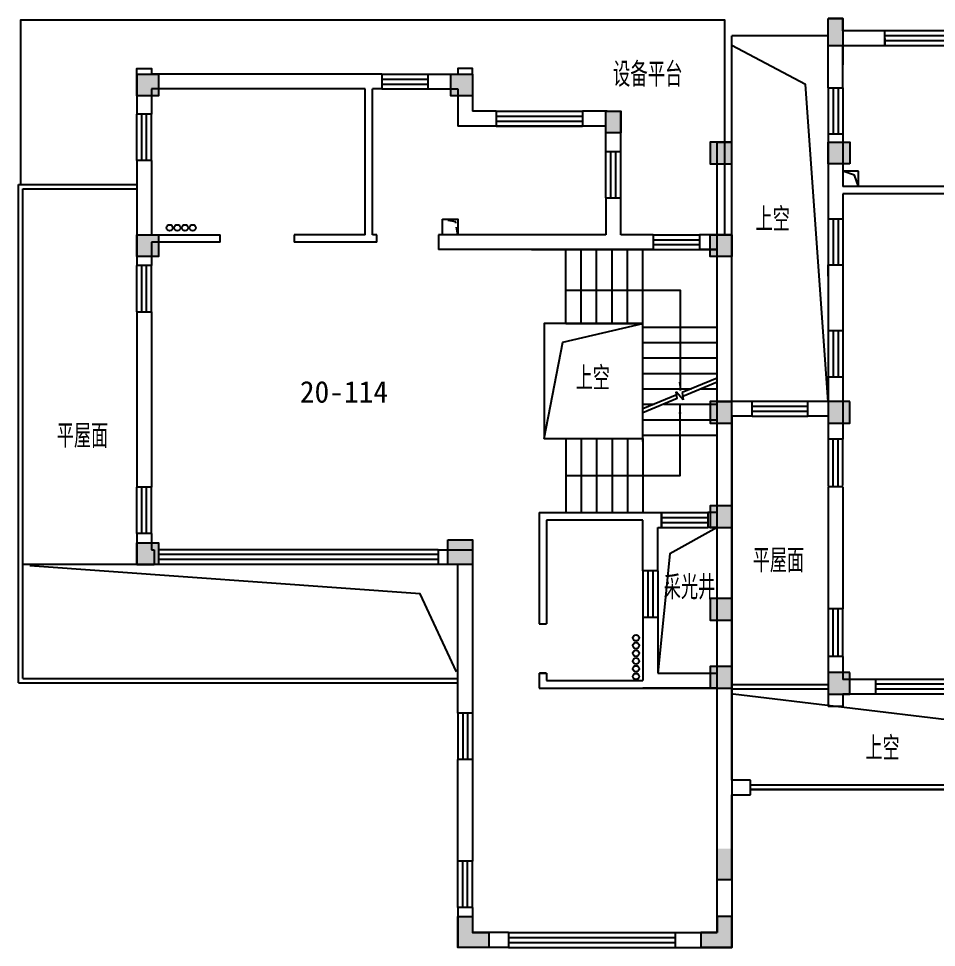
# Model space of a CAD drawing. Extents: x 296441 to 853063, y 459050 to 1117990.
# Drawn here: x 434187 to 449056, y 647149 to 662190 of the extents above; entities that cross this region are included whole.
import ezdxf
from ezdxf.enums import TextEntityAlignment as Align

# ---------------------------------------------------------------- set-up
doc = ezdxf.new("R2010")
doc.units = 0
doc.header["$LTSCALE"] = 1000
for name, pattern in [('5-GRID$0$CENTER2', [28.575, 19.05, -3.175, 3.175, -3.175]), ('B-PLAN-RF$0$HIDDEN', [0.375, 0.25, -0.125]), ('E1-FL02$0$HIDDEN2', [4.7625, 3.175, -1.5875])]:
    doc.linetypes.add(name, pattern=pattern)
for name, color, linetype in [('0-COL', 50, 'Continuous'), ('0-COL-H1', 170, 'Continuous'), ('0-COL-TZ', 220, 'Continuous'), ('16-PLAN-FL02-P$0$A-WALL', 1, 'Continuous'), ('5-GRID$0$G-GRID', 8, '5-GRID$0$CENTER2'), ('A-FL01$0$水条件', 2, 'Continuous'), ('C1-PLAN-FL03-P$0$A-ANNO-IDEN', 2, 'Continuous'), ('D-PLAN-ROOF$0$A-ROOF', 2, 'Continuous'), ('D-TEXT-FL01-mi$0$A-ROOM-IDEN', 4, 'Continuous'), ('DIM_SYMB', 3, 'Continuous'), ('DZ-3-PLAN-FL02$0$H-FL02-GN$0$A-HRAL', 5, 'Continuous'), ('DZ-3-PLAN-FL03$0$H-FL02-GN$0$A-OVLK', 140, 'Continuous'), ('DZ-TEXT-FL01$0$A-ROOM-IDEN', 4, 'Continuous'), ('E-TEXT-BS01-MI-14$0$A-ROOM-IDEN', 4, 'Continuous'), ('E-TEXT-FL02$0$A-ROOM-IDEN', 4, 'Continuous'), ('E1-BS01-18-19$0$A-OVLK', 140, 'Continuous'), ('E1-FL02$0$A-ANNO-SYMB', 6, 'Continuous'), ('E1-FL02$0$A-FIXT', 162, 'Continuous'), ('E1-FL02$0$A-HOLE', 211, 'Continuous'), ('E1-FL02$0$A-OVLK', 140, 'Continuous'), ('E1-FL02$0$A-PLUM', 4, 'Continuous'), ('E1-FL02$0$A-STRS', 4, 'Continuous'), ('E1-FL02$0$A-WALL', 1, 'Continuous'), ('E1-FL03$0$A-HOLE', 211, 'Continuous'), ('E1-FL03$0$A-STRS', 4, 'Continuous'), ('E4-FL02$0$A-OVLK', 140, 'Continuous'), ('F1-FL02$0$A-OVLK', 140, 'Continuous'), ('G-FL01$0$A-HOLE', 211, 'Continuous'), ('G-FL02$0$A-ANNO-ARRW', 2, 'Continuous'), ('G-FL02$0$A-ANNO-SYMB', 6, 'Continuous'), ('G-FL02$0$A-STRS', 4, 'Continuous'), ('G-FL02$0$A-WALL', 1, 'Continuous'), ('G1-FL02$0$A-DOOR', 4, 'Continuous'), ('G1-FL02$0$A-HOLE', 211, 'Continuous'), ('G1-FL02$0$A-HRAL', 5, 'Continuous'), ('G1-FL02$0$A-OVLK', 140, 'Continuous'), ('M-暖通提建筑', 3, 'Continuous'), ('WALL', 242, 'Continuous'), ('ZT2_分格--轮廓-------LM、DY', 80, 'Continuous')]:
    doc.layers.add(name, color=color, linetype=linetype)
doc.layers.add('E1-BS01-18-19$0$ENTR-DETL-P$0$A-ANNO-NPLT', color=215, linetype='Continuous', plot=False)
doc.styles.add('C1-PLAN-FL03-P$0$GOA_03_黑体_1.00', font='simhei.ttf')
doc.styles.add('E-TEXT-FL02$0$GOA_01_thin_0.75', font='romans.shx', dxfattribs={"width": 0.75, "bigfont": 'hzdx.shx'})
doc.styles.get("Standard").update_dxf_attribs({"font": 'gbenor.shx', "bigfont": 'gbcbig.shx'})

# ---------------------------------------------------------------- blocks, each defined once
blk = doc.blocks.new('C1-PLAN-FL03-P$0$GOA_A-roomnumber1')
blk = doc.blocks.new('YD')
at = {"layer": 'M-暖通提建筑', "linetype": 'B-PLAN-RF$0$HIDDEN', "ltscale": 0.5}
blk.add_lwpolyline([(236275, 65242), (236525, 65242), (236525, 64992), (236275, 64992)], close=True, dxfattribs=at)
blk.add_lwpolyline([(236525, 64992), (236492, 65202), (236275, 65242)], dxfattribs=at)
blk = doc.blocks.new('A$C64B43E37')
at = {"color": 2}
for points in [[(-11280, 12115), (-11280, 14780), (120, 14780), (120, 11320)], [(240, 8360), (240, -240), (-260, -240)]]:
    blk.add_lwpolyline(points, dxfattribs=at)
at = {"color": 2, "elevation": 0}
for points in [[(-900, 6800), (-150, 6800)], [(-900, 6720), (-150, 6720)], [(-900, 6640), (-150, 6640)], [(-900, 6560), (-150, 6560)], [(-4520, 6200), (-9050, 6200)], [(-4520, 6120), (-9050, 6120)], [(-4520, 6040), (-9050, 6040)], [(-4520, 5960), (-9050, 5960)], [(-1200, 5860), (-1200, 5110)], [(-1120, 5860), (-1120, 5110)], [(-1040, 5860), (-1040, 5110)], [(-960, 5860), (-960, 5110)], [(-4200, 3555), (-4200, 2805)], [(-4120, 3555), (-4120, 2805)], [(-4040, 3555), (-4040, 2805)], [(-3960, 3555), (-3960, 2805)], [(-4200, 405), (-4200, 1155)], [(-4120, 405), (-4120, 1155)], [(-4040, 405), (-4040, 1155)], [(-3960, 405), (-3960, 1155)], [(-3380, 0), (-680, 0)], [(-3380, -80), (-680, -80)], [(-3380, -160), (-680, -160)], [(-3380, -160), (-680, -160)], [(-3380, -240), (-680, -240)]]:
    blk.add_lwpolyline(points, dxfattribs=at)
at = {"layer": '0-COL-H1', "color": 2}
for p, q in [((240, 260), (0, 260)), ((0, 260), (0, 0)), ((240, -240), (240, 260)), ((-260, 0), (-260, -240)), ((0, 0), (-260, 0)), ((-260, -240), (240, -240))]:
    blk.add_line(p, q, dxfattribs=at)
at = {"layer": '0-COL-H1', "color": 2, "elevation": 0}
for points in [[(-9400, 13900), (-9050, 13900), (-9050, 13550), (-9400, 13550)], [(-4310, 13900), (-3960, 13900), (-3960, 13550), (-4310, 13550)], [(-4360, 6360), (-3960, 6360), (-3960, 5960), (-4360, 5960)], [(240, 4310), (-110, 4310), (-110, 3960), (240, 3960)]]:
    blk.add_lwpolyline(points, close=True, dxfattribs=at)
at = {"layer": '0-COL-H1', "color": 2}
for points in [[(-1800, 13300), (-1560, 13300), (-1560, 12950), (-1800, 12950)], [(240, 10950), (-110, 10950), (-110, 11300), (240, 11300)], [(240, 6910), (-110, 6910), (-110, 6560), (240, 6560)], [(-3959, 261), (-3959, 1), (-3699, 1), (-3699, -239), (-4199, -239), (-4199, 261)]]:
    blk.add_lwpolyline(points, close=True, dxfattribs=at)
for points in [[(-9050, 13550, 0), (-9050, 13900, 0), (-9400, 13550, 0), (-9400, 13900, 0)], [(-3960, 13550, 0), (-3960, 13900, 0), (-4310, 13550, 0), (-4310, 13900, 0)], [(-1560, 12950), (-1560, 13300), (-1800, 12950), (-1800, 13300)], [(-110, 11300), (-110, 10950), (240, 11300), (240, 10950)], [(-110, 6560), (-110, 6910), (240, 6560), (240, 6910)], [(-3960, 5960, 0), (-3960, 6360, 0), (-4360, 5960, 0), (-4360, 6360, 0)], [(-110, 3960, 0), (-110, 4310, 0), (240, 3960, 0), (240, 4310, 0)], [(-3959, 261), (-4199, 261), (-3959, 1), (-4199, -239)], [(0, 260), (240, 260), (0, 0), (240, -240)], [(-3959, 1), (-4199, -239), (-3699, 1), (-3699, -239)], [(0, 0), (240, -240), (-260, 0), (-260, -240)]]:
    blk.add_solid(points, dxfattribs=at)
at = {"layer": '0-COL-TZ', "color": 2, "elevation": 0}
for points in [[(-9400, 13900), (-9050, 13900), (-9050, 13550), (-9400, 13550)], [(-4310, 13900), (-3960, 13900), (-3960, 13550), (-4310, 13550)], [(-1800, 13300), (-1560, 13300), (-1560, 12950), (-1800, 12950)], [(-9400, 11300), (-9050, 11300), (-9050, 10950), (-9400, 10950)], [(-9400, 6310), (-9050, 6310), (-9050, 5960), (-9400, 5960)]]:
    blk.add_lwpolyline(points, close=True, dxfattribs=at)
at = {"layer": '0-COL-TZ', "color": 2}
for points in [[(-9050, 13550, 0), (-9050, 13900, 0), (-9400, 13550, 0), (-9400, 13900, 0)], [(-3960, 13550, 0), (-3960, 13900, 0), (-4310, 13550, 0), (-4310, 13900, 0)], [(-1560, 12950), (-1560, 13300), (-1800, 12950), (-1800, 13300)], [(-9050, 10950), (-9050, 11300), (-9400, 10950), (-9400, 11300)], [(-9050, 5960), (-9050, 6310), (-9400, 5960), (-9400, 6310)]]:
    blk.add_solid(points, dxfattribs=at)
at = {"layer": 'A-FL01$0$水条件', "color": 2}
for centre in [(-8869, 11412, 0), (-8744, 11412, 0), (-8619, 11412, 0), (-8494, 11412, 0), (-1312, 4772, 0), (-1312, 4647, 0), (-1312, 4522, 0), (-1312, 4397, 0), (-1312, 4272, 0), (-1312, 4147, 0)]:
    blk.add_circle(centre, 50, dxfattribs=at)
at = {"layer": 'E1-FL03$0$A-HOLE', "color": 2, "linetype": 'ByBlock', "elevation": 0}
for points in [[(-1300, 9860), (-2800, 9860), (-2800, 8000), (-1800, 8000)], [(-2800, 8000), (-2500, 9560), (-1200, 9860)]]:
    blk.add_lwpolyline(points, dxfattribs=at)
blk.add_lwpolyline([(-1200, 9860), (-2800, 9860), (-2800, 8000), (-1200, 8000)], close=True, dxfattribs=at)
at = {"layer": 'G-FL01$0$A-HOLE', "color": 2, "elevation": 0}
blk.add_lwpolyline([(0, 6560), (-765, 6133), (-960, 4200)], dxfattribs=at)
at = {"layer": 'G-FL02$0$A-ANNO-ARRW', "color": 2, "extrusion": (2.78234e-21, 2.27195e-05, 1), "elevation": 1}
for points in [[(-2450, 10400), (-600, 10400), (-600, 8776)], [(-2450, 7400), (-600, 7400), (-600, 8540)]]:
    blk.add_lwpolyline(points, dxfattribs=at)
at = {"layer": 'G-FL02$0$A-ANNO-ARRW', "color": 2, "extrusion": (2.78234e-21, 2.27195e-05, 1)}
for points in [[(-623, 8916, 1), (-600, 8776, 1), (-577, 8916, 1)], [(-623, 8400, 1), (-600, 8540, 1), (-577, 8400, 1)]]:
    blk.add_solid(points, dxfattribs=at)
at = {"layer": 'G-FL02$0$A-ANNO-SYMB', "color": 2, "extrusion": (2.78234e-21, 2.27195e-05, 1)}
for p, q in [((0, 8977, 0), (-564, 8743, 0)), ((0, 8913, 0), (-556, 8683, 0)), ((-645, 8646, 0), (-660, 8754, 0)), ((-547, 8626, 0), (-660, 8754, 0)), ((-564, 8743, 0), (-547, 8626, 0)), ((-654, 8706, 0), (-1200, 8479, 0)), ((-645, 8646, 0), (-1200, 8414, 0))]:
    blk.add_line(p, q, dxfattribs=at)
at = {"layer": 'G-FL02$0$A-STRS', "color": 2, "ltscale": 0.1, "extrusion": (2.78234e-21, 2.27195e-05, 1)}
for p, q in [((-2450, 9860, 0), (-2450, 11060, 0)), ((-2200, 9860, 0), (-2200, 11060, 0)), ((-1950, 9860, 0), (-1950, 11060, 0)), ((-1700, 9860, 0), (-1700, 11060, 0)), ((-1450, 9860, 0), (-1450, 11060, 0)), ((-1200, 9860, 0), (-1200, 11060, 0)), ((-2450, 9860, 0), (-2450, 9910, 0)), ((-2200, 9860, 0), (-2200, 9910, 0)), ((-1950, 9860, 0), (-1950, 9910, 0)), ((-1700, 9860, 0), (-1700, 9910, 0)), ((-1450, 9860, 0), (-1450, 9910, 0)), ((-1200, 7950, 0), (-1200, 9910, 0)), ((-1200, 9805, 0), (0, 9805, 0)), ((-1200, 9555, 0), (0, 9555, 0)), ((-1200, 9555, 0), (-1150, 9555, 0)), ((-1200, 9305, 0), (0, 9305, 0)), ((-1200, 9305, 0), (-1150, 9305, 0)), ((-1200, 9055, 0), (0, 9055, 0)), ((-1200, 9055, 0), (-1150, 9055, 0)), ((-1200, 8805, 0), (-415, 8805, 0)), ((-1200, 8805, 0), (-1150, 8805, 0)), ((-261, 8805, 0), (0, 8805, 0)), ((-1200, 8555, 0), (-1016, 8555, 0)), ((-1200, 8555, 0), (-1150, 8555, 0)), ((-862, 8555, 0), (0, 8555, 0)), ((-1200, 8305, 0), (0, 8305, 0)), ((-1200, 8305, 0), (-1150, 8305, 0)), ((-2450, 8000, 0), (-2450, 6800, 0)), ((-2450, 8000, 0), (-2450, 7950, 0)), ((-2200, 8000, 0), (-2200, 6800, 0)), ((-2200, 8000, 0), (-2200, 7950, 0)), ((-1950, 8000, 0), (-1950, 6800, 0)), ((-1950, 8000, 0), (-1950, 7950, 0)), ((-1700, 8000, 0), (-1700, 6800, 0)), ((-1700, 8000, 0), (-1700, 7950, 0)), ((-1450, 8000, 0), (-1450, 6800, 0)), ((-1450, 8000, 0), (-1450, 7950, 0)), ((-1200, 8055, 0), (0, 8055, 0)), ((-1200, 8055, 0), (-1150, 8055, 0)), ((-1200, 8000, 0), (-1200, 6800, 0))]:
    blk.add_line(p, q, dxfattribs=at)
at = {"layer": 'G-FL02$0$A-STRS', "color": 2, "ltscale": 0.1}
for p, q in [((-2450, 9860, 0), (-1200, 9860, 0)), ((-2450, 8000, 0), (-1200, 8000, 0))]:
    blk.add_line(p, q, dxfattribs=at)
at = {"layer": 'G-FL02$0$A-WALL', "color": 2}
blk.add_line((-3580, 13060, 0), (-4200, 13060), dxfattribs=at)
for points in [[(-5430, 13900), (-9160, 13900)], [(-5700, 13660), (-9160, 13660)]]:
    blk.add_lwpolyline(points, dxfattribs=at)
at = {"layer": 'G1-FL02$0$A-DOOR', "color": 2, "extrusion": (8.34702e-21, 4.5439e-05, 1)}
for p, q in [((-2870, 5000, 0), (-2770, 5000, 0)), ((-2770, 4200, 0), (-2870, 4200, 0))]:
    blk.add_line(p, q, dxfattribs=at)
at = {"layer": 'G1-FL02$0$A-HOLE', "color": 2, "extrusion": (8.34702e-21, 4.5439e-05, 1), "elevation": 1}
blk.add_lwpolyline([(-4220, 4225), (-4807, 5486), (-11135, 5940)], dxfattribs=at)
at = {"layer": 'G1-FL02$0$A-HRAL', "color": 2, "extrusion": (8.34702e-21, 4.5439e-05, 1)}
for p, q in [((-11315, 10420, 0), (-11315, 12115)), ((-11315, 12115), (-9400, 12115, 0)), ((-11245, 10420, 0), (-11245, 12045, 0)), ((-11245, 12045, 0), (-9400, 12045, 0)), ((-11315, 6140, 0), (-11315, 10420, 0)), ((-11245, 6140, 0), (-11245, 10420, 0)), ((-11315, 4045, 0), (-11315, 6140, 0)), ((-11245, 4115, 0), (-11245, 6140, 0)), ((-11245, 4115, 0), (-4200, 4115, 0)), ((-11315, 4045, 0), (-4200, 4045, 0))]:
    blk.add_line(p, q, dxfattribs=at)
at = {"layer": 'G1-FL02$0$A-OVLK', "color": 2, "extrusion": (8.34702e-21, 4.5439e-05, 1)}
for p, q in [((-5430, 13900, 0), (-4680, 13900)), ((-5430, 13820, 0), (-4680, 13820, 0)), ((-5430, 13740, 0), (-4680, 13740, 0)), ((-5430, 13660, 0), (-4680, 13660, 0)), ((-9400, 12500, 0), (-9400, 13250, 0)), ((-9320, 12500, 0), (-9320, 13250, 0)), ((-9240, 12500, 0), (-9240, 13250, 0)), ((-9160, 12500, 0), (-9160, 13250, 0)), ((-3580, 13300, 0), (-2180, 13300, 0)), ((-3580, 13220, 0), (-2180, 13220, 0)), ((-3579, 13140, 0), (-2179, 13140, 0)), ((-3580, 13060, 0), (-2180, 13060, 0)), ((-1800, 11900, 0), (-1800, 12650, 0)), ((-1720, 11900, 0), (-1720, 12650, 0)), ((-1640, 11900, 0), (-1640, 12650, 0)), ((-1560, 11900, 0), (-1560, 12650, 0)), ((-1035, 11300, 0), (-285, 11300, 0)), ((-1035, 11220, 0), (-285, 11220, 0)), ((-1035, 11140, 0), (-285, 11140, 0)), ((-1035, 11060, 0), (-285, 11060, 0)), ((-9400, 10050, 0), (-9400, 10800, 0)), ((-9320, 10050, 0), (-9320, 10800, 0)), ((-9240, 10050, 0), (-9240, 10800, 0)), ((-9160, 10050, 0), (-9160, 10800, 0)), ((-9400, 6460, 0), (-9400, 7210, 0)), ((-9320, 6460, 0), (-9320, 7210, 0)), ((-9240, 6460, 0), (-9240, 7210, 0)), ((-9160, 6460, 0), (-9160, 7210, 0)), ((-9400, 5960, 0), (-11245, 5960, 0))]:
    blk.add_line(p, q, dxfattribs=at)
at = {"layer": 'M-暖通提建筑', "color": 2, "ltscale": 0.5, "elevation": 0}
blk.add_lwpolyline([(-4450, 11550), (-4200, 11550), (-4200, 11300), (-4450, 11300)], close=True, dxfattribs=at)
at = {"layer": 'WALL', "color": 2, "extrusion": (8.34702e-21, 4.5439e-05, 1)}
for p, q in [((-9400, 13900, 0), (-9400, 13250, 0)), ((-5430, 13900, 0), (-5430, 13660, 0)), ((-4680, 13660, 0), (-4680, 13900, 0)), ((-4680, 13900, 0), (-4200, 13900, 0)), ((-3960, 13900, 0), (-3960, 13300, 0)), ((-5700, 11300, 0), (-5700, 13660, 0)), ((-5580, 11300, 0), (-5580, 13660, 0)), ((-4680, 13660, 0), (-4200, 13660, 0)), ((-4200, 13660, 0), (-4200, 13060, 0)), ((-3580, 13300, 0), (-3960, 13300, 0)), ((-1780, 13300, 4), (-2180, 13300, 0)), ((-1560, 12650, 0), (-1560, 13300, 0)), ((-1800, 13060, 0), (-4200, 13060, 0)), ((-1800, 12650, 0), (-1800, 13060, 0)), ((-9400, 12500, 0), (-9400, 10800, 0)), ((-9160, 12500, 0), (-9160, 11300, 0)), ((-1800, 11900, 0), (-1800, 11300, 0)), ((-1560, 11300, 0), (-1560, 11900, 0)), ((-9160, 11300, 0), (-8050, 11300, 0)), ((-8050, 11180, 0), (-8050, 11300, 0)), ((-6850, 11300, 0), (-6850, 11180, 0)), ((-5700, 11300, 0), (-6850, 11300, 0)), ((-5510, 11300, 0), (-5580, 11300, 0)), ((-5510, 11180, 0), (-5510, 11300, 0)), ((-4510, 11300, 0), (-4510, 11060, 0)), ((-1800, 11300, 0), (-4510, 11300, 0)), ((-1035, 11300, 0), (-1560, 11300, 0)), ((-1130, 11300, 0), (-1560, 11300, 0)), ((240, 11300, 0), (-285, 11300, 0)), ((-8050, 11180, 0), (-9160, 11180, 0)), ((-9160, 11180, 0), (-9160, 10800, 0)), ((-5510, 11180, 0), (-6850, 11180, 0)), ((-1800, 11060, 0), (-4510, 11060, 0)), ((-1045, 11060, 0), (-1800, 11060, 0)), ((0, 11060, 0), (-275, 11060, 0)), ((0, 6800, 0), (0, 11060, 0)), ((-9160, 10050, 0), (-9160, 7210, 0)), ((-2880, 6800, 0), (-2880, 5000, 0)), ((-2880, 6800, 0), (-900, 6800, 0)), ((-900, 6800, 0), (-900, 6560, 0)), ((-900, 6560, 0), (-900, 6800, 0)), ((0, 6800, 0), (-150, 6800, 0)), ((-1200, 6680, 0), (-2760, 6680, 0)), ((-2760, 6680, 0), (-2760, 5000, 0)), ((-1200, 5860, 0), (-1200, 6680, 0)), ((-960, 5860, 0), (-960, 6560, 0)), ((-960, 6560, 0), (-900, 6560, 0)), ((0, 6560, 0), (-150, 6560, 0)), ((0, 4200, 0), (0, 6560, 0)), ((-9160, 6460, 0), (-9160, 6200, 0)), ((-9160, 6200, 0), (-9120, 6200, 0)), ((-9120, 6200, 0), (-9120, 5960, 0)), ((-4520, 6200, 0), (-4520, 5960, 0)), ((-4520, 6200, 0), (-3960, 6200, 0)), ((-3960, 6200, 0), (-3960, 3555, 0)), ((-9400, 5960, 0), (-9120, 5960, 0)), ((-4200, 5960, 0), (-4520, 5960, 0)), ((-4200, 3555, 0), (-4200, 5960, 0)), ((-960, 5860, 0), (-1200, 5860, 0)), ((-2880, 5000, 0), (-2760, 5000, 0)), ((-1200, 5110, 0), (-960, 5110, 0)), ((-1200, 5110, 0), (-1200, 4080, 0)), ((-960, 5110, 0), (-960, 4200, 0)), ((-2880, 4200, 0), (-2760, 4200, 0)), ((-2880, 4200, 0), (-2880, 3960, 0)), ((-2760, 4200, 0), (-2760, 4080, 0)), ((-2760, 4080, 0), (-1200, 4080, 0)), ((-960, 4200, 0), (0, 4200, 0)), ((-2880, 3960, 0), (0, 3960, 0)), ((0, 3960, 0), (-1200, 3960, 0)), ((0, 0, 0), (0, 3960, 0)), ((-4200, 1155, 0), (-4200, 2805, 0)), ((-3960, 2805, 0), (-3960, 1155, 0)), ((-4200, 405, 0), (-4200, -240, 0)), ((-3960, 405, 0), (-3960, 0, 0)), ((-3380, 0, 0), (-3960, 0, 0)), ((-680, 0, 0), (0, 0, 0)), ((-3380, -240, 0), (-4200, -240, 0)), ((-680, -240, 0), (0, -240, 0))]:
    blk.add_line(p, q, dxfattribs=at)
at = {"layer": 'WALL', "color": 2}
for p, q in [((-9160, 13250, 0), (-9400, 13250, 0)), ((-3580, 13300, 0), (-3580, 13060, 0)), ((-2180, 13300, 0), (-2180, 13060, 0)), ((-1800, 12650, 0), (-1560, 12650, 0)), ((-9160, 12500, 0), (-9400, 12500, 0)), ((-1800, 11900, 0), (-1560, 11900, 0)), ((-1035, 11300, 0), (-1035, 11060, 0)), ((-285, 11300, 0), (-285, 11060, 0)), ((240, 8360), (240, 11300, 0)), ((-9160, 10800, 0), (-9400, 10800, 0)), ((-9400, 10050, 0), (-9160, 10050, 0)), ((-9160, 7210, 0), (-9400, 7210, 0)), ((-150, 6800, 0), (-150, 6560, 0)), ((-9160, 6460, 0), (-9400, 6460, 0)), ((-3960, 3555, 0), (-4200, 3555, 0)), ((-3960, 2805, 0), (-4200, 2805, 0)), ((-3960, 1155, 0), (-4200, 1155, 0)), ((-3960, 405, 0), (-4200, 405, 0)), ((-3380, 0, 0), (-3380, -240, 0)), ((-680, 0, 0), (-680, -240, 0))]:
    blk.add_line(p, q, dxfattribs=at)
at = {"layer": 'WALL', "color": 2, "extrusion": (8.34702e-21, 4.5439e-05, 1), "elevation": 1}
for points in [[(-9400, 13550), (-9400, 13990), (-9160, 13990), (-9160, 13900)], [(-3960, 13900), (-3960, 13990), (-4200, 13990), (-4200, 13900)], [(-5430, 13900), (-9160, 13900)], [(-9160, 13660), (-9160, 13250)], [(-5700, 13660), (-9160, 13660)], [(-5430, 13660), (-5580, 13660)], [(-3008, 11060), (-1035, 11060)], [(-285, 11060), (0, 11060)], [(-9400, 10050), (-9400, 7210)], [(-9400, 6460), (-9400, 5960)]]:
    blk.add_lwpolyline(points, dxfattribs=at)
at = {"color": 2}
blk.add_blockref('YD', (-240725, -53692, 0), dxfattribs=at)
at = {"layer": 'C1-PLAN-FL03-P$0$A-ANNO-IDEN', "color": 2}
ref = blk.add_blockref('C1-PLAN-FL03-P$0$GOA_A-roomnumber1', (-6045, 9027), dxfattribs=at)
ref.add_attrib('房间编号', '20-114', dxfattribs={"layer": '0', "color": 2, "height": 350, "style": 'C1-PLAN-FL03-P$0$GOA_03_黑体_1.00'}).set_placement((-6044, 8581), align=Align.CENTER)
at = {"layer": 'D-TEXT-FL01-mi$0$A-ROOM-IDEN', "color": 2}
blk.add_text('上空', height=385.8, dxfattribs=at).set_placement((-2290, 8784, 18))
at = {"layer": 'DZ-TEXT-FL01$0$A-ROOM-IDEN', "color": 2}
blk.add_text('采光井', height=385.8, dxfattribs=at).set_placement((-863, 5398, 0))
at = {"layer": 'E-TEXT-BS01-MI-14$0$A-ROOM-IDEN', "color": 2}
blk.add_text('平屋面', height=385.8, dxfattribs=at).set_placement((-10696, 7849))
at = {"layer": 'E-TEXT-FL02$0$A-ROOM-IDEN', "color": 2, "style": 'E-TEXT-FL02$0$GOA_01_thin_0.75', "width": 0.75}
blk.add_text('设备平台', height=395.5, dxfattribs=at).set_placement((-1686, 13697, 0))
blk = doc.blocks.new('A$C42E70C29')
at = {"color": 2}
for p, q in [((-7800, 13419), (-9360, 13419)), ((-40, 13418), (-41, 11700)), ((-9600, 11700), (-9360, 11700)), ((-3900, 1370), (-3600, 1370)), ((-9600, -240), (-9360, -240))]:
    blk.add_line(p, q, dxfattribs=at)
at = {"layer": '0-COL', "color": 2}
for p, q in [((-3600, 260), (-3360, 260)), ((-3600, -240), (-3600, 260)), ((-3360, 260), (-3360, 0)), ((-3360, 0), (-3100, 0)), ((-3100, 0), (-3100, -240)), ((-3100, -240), (-3600, -240))]:
    blk.add_line(p, q, dxfattribs=at)
for points in [[(-9360, 11700), (-9710, 11700), (-9710, 11350), (-9360, 11350)], [(-7450, 11350), (-7800, 11350), (-7800, 11700), (-7450, 11700)], [(-3960, 11350), (-4310, 11350), (-4310, 11700), (-3960, 11700)], [(240, 11700), (-110, 11700), (-110, 11350), (240, 11350)], [(-9360, 7500), (-9710, 7500), (-9710, 7150), (-9360, 7150)], [(-9360, 7500), (-9710, 7500), (-9710, 7150), (-9360, 7150)], [(-7450, 7500), (-7800, 7500), (-7800, 7150), (-7450, 7150)], [(-2000, 7500), (-2300, 7500), (-2300, 7200), (-2000, 7200)], [(240, 7500), (-110, 7500), (-110, 7150), (240, 7150)], [(-9360, 4310), (-9710, 4310), (-9710, 3960), (-9360, 3960)], [(-9360, 4310), (-9710, 4310), (-9710, 3960), (-9360, 3960)], [(240, 4310), (-110, 4310), (-110, 3960), (240, 3960)], [(240, 4310), (-110, 4310), (-110, 3960), (240, 3960)], [(0, 260), (0, 0), (-260, 0), (-260, -240), (240, -240), (240, 260)]]:
    blk.add_lwpolyline(points, close=True, dxfattribs=at)
at = {"layer": '0-COL', "color": 2, "elevation": 0}
blk.add_lwpolyline([(-3360, 3110), (-3710, 3110), (-3710, 2760), (-3360, 2760)], close=True, dxfattribs=at)
at = {"layer": '0-COL-H1', "color": 2}
for points in [[(-9710, 11350), (-9710, 11700), (-9360, 11350), (-9360, 11700)], [(-7800, 11700), (-7800, 11350), (-7450, 11700), (-7450, 11350)], [(-4310, 11700), (-4310, 11350), (-3960, 11700), (-3960, 11350)], [(-110, 11350), (-110, 11700), (240, 11350), (240, 11700)], [(-9710, 7150), (-9710, 7500), (-9360, 7150), (-9360, 7500)], [(-9710, 7150), (-9710, 7500), (-9360, 7150), (-9360, 7500)], [(-7800, 7150), (-7800, 7500), (-7450, 7150), (-7450, 7500)], [(-2300, 7200), (-2300, 7500), (-2000, 7200), (-2000, 7500)], [(-110, 7150), (-110, 7500), (240, 7150), (240, 7500)], [(-9710, 3960), (-9710, 4310), (-9360, 3960), (-9360, 4310)], [(-9710, 3960), (-9710, 4310), (-9360, 3960), (-9360, 4310)], [(-110, 3960), (-110, 4310), (240, 3960), (240, 4310)], [(-110, 3960), (-110, 4310), (240, 3960), (240, 4310)], [(-3710, 2760, 0), (-3710, 3110, 0), (-3360, 2760, 0), (-3360, 3110, 0)], [(-9600, 260), (-9360, 260), (-9600, -240), (-9360, -240)], [(-3360, 260), (-3600, 260), (-3360, 0), (-3600, -240)], [(0, 260), (240, 260), (0, 0), (240, -240)], [(-3360, 0), (-3600, -240), (-3100, 0), (-3100, -240)], [(0, 0), (240, -240), (-260, 0), (-260, -240)]]:
    blk.add_solid(points, dxfattribs=at)
at = {"layer": '0-COL-TZ', "color": 2}
for points in [[(-7800, 13700), (-7560, 13700), (-7560, 13260), (-7800, 13260)], [(-3600, 13700), (-3360, 13700), (-3360, 13260), (-3600, 13260)], [(-7450, 3110), (-7800, 3110), (-7800, 2760), (-7450, 2760)]]:
    blk.add_lwpolyline(points, close=True, dxfattribs=at)
for points in [[(-7560, 13260), (-7560, 13700), (-7800, 13260), (-7800, 13700)], [(-3360, 13260), (-3360, 13700), (-3600, 13260), (-3600, 13700)], [(-7800, 2760), (-7800, 3110), (-7450, 2760), (-7450, 3110)]]:
    blk.add_solid(points, dxfattribs=at)
at = {"layer": '16-PLAN-FL02-P$0$A-WALL', "color": 2}
for p, q in [((-9060, 1370), (-9360, 1370)), ((-9060, 1130), (-9060, 1370)), ((-3900, 1130), (-3900, 1370)), ((-3900, 1285), (-4019, 1285)), ((-9360, 1130), (-9060, 1130)), ((-3900, 1130), (-3600, 1130))]:
    blk.add_line(p, q, dxfattribs=at)
at = {"layer": '5-GRID$0$G-GRID', "color": 2}
for p, q in [((-7560, 13260, 0), (-7560, 12950, 0)), ((-6560, 13260, 0), (-7560, 13260, 0)), ((-3600, 11700), (-3600, 12350))]:
    blk.add_line(p, q, dxfattribs=at)
at = {"layer": 'D-PLAN-ROOF$0$A-ROOF', "color": 2, "elevation": 0}
blk.add_lwpolyline([(-7800, 7500), (-8166, 12631), (-9360, 13264)], dxfattribs=at)
at = {"layer": 'DIM_SYMB', "color": 2}
for points in [[(-2100, 10935, 0, 0, 0), (-525, 10935, 0, 0, 0), (-525, 10155, 80, 0, 0), (-525, 9855, 0, 0, 0)], [(-2050, 8025, 0, 0, 0), (-525, 8025, 0, 0, 0), (-525, 9055, 80, 0, 0), (-525, 9355, 0, 0, 0)]]:
    blk.add_lwpolyline(points, format="xyseb", dxfattribs=at)
at = {"layer": 'DZ-3-PLAN-FL02$0$H-FL02-GN$0$A-HRAL', "color": 2}
for p, q in [((-7800, 2914), (-9360, 2914)), ((-7800, 2844), (-9360, 2844)), ((-3900, 1285), (-9060, 1285)), ((-3900, 1215), (-9060, 1215))]:
    blk.add_line(p, q, dxfattribs=at)
at = {"layer": 'DZ-3-PLAN-FL03$0$H-FL02-GN$0$A-OVLK', "color": 2}
blk.add_line((-3360, 13419), (-40, 13418), dxfattribs=at)
at = {"layer": 'E1-BS01-18-19$0$A-OVLK', "color": 2}
for p, q in [((-4280, 13500), (-6880, 13500)), ((-4280, 13420), (-6880, 13420)), ((-4280, 13340), (-6880, 13340)), ((-4280, 13260), (-6880, 13260)), ((-4130, 3000), (-7030, 3000)), ((-4130, 2920), (-7030, 2920)), ((-4130, 2840), (-7030, 2840)), ((-4130, 2760), (-7030, 2760)), ((-655, 0), (-2705, 0)), ((-655, -80), (-2705, -80)), ((-655, -160), (-2705, -160)), ((-655, -240), (-2705, -240))]:
    blk.add_line(p, q, dxfattribs=at)
at = {"layer": 'E1-BS01-18-19$0$ENTR-DETL-P$0$A-ANNO-NPLT', "color": 2}
for centre, radius in [((-119, 4883), 75), ((-121, 4697), 50), ((-121, 4547), 50), ((-121, 4397), 50)]:
    blk.add_circle(centre, radius, dxfattribs=at)
at = {"layer": 'E1-FL02$0$A-ANNO-SYMB', "color": 2}
for p, q in [((0, 9900), (-387, 9710)), ((-544, 9505), (-578, 9733)), ((-352, 9477), (-578, 9733)), ((-387, 9710), (-352, 9477)), ((0, 9772), (-369, 9591)), ((-562, 9624), (-1050, 9385)), ((-544, 9505), (-1050, 9257))]:
    blk.add_line(p, q, dxfattribs=at)
at = {"layer": 'E1-FL02$0$A-FIXT', "color": 2}
blk.add_line((-6560, 13260), (-7250, 13260), dxfattribs=at)
blk.add_lwpolyline([(-7250, 13260), (-7560, 13260), (-7560, 12950)], dxfattribs=at)
at = {"layer": 'E1-FL02$0$A-HOLE', "color": 2, "linetype": 'E1-FL02$0$HIDDEN2'}
blk.add_lwpolyline([(-7310, 10980), (-7372, 11167), (-7560, 11230)], dxfattribs=at)
at = {"layer": 'E1-FL02$0$A-HOLE', "color": 2}
for points in [[(0, 6300), (-300, 6960), (-2060, 7260)], [(-3620, 1370), (-3946, 2115), (-9340, 2760)]]:
    blk.add_lwpolyline(points, dxfattribs=at)
at = {"layer": 'E1-FL02$0$A-OVLK', "color": 2}
for p, q in [((-2280, 11700), (-3030, 11700)), ((-2280, 11620), (-3030, 11620)), ((-380, 11700), (-1130, 11700)), ((-380, 11620), (-1130, 11620)), ((-2280, 11540), (-3030, 11540)), ((-3030, 11460), (-2280, 11460)), ((-380, 11540), (-1130, 11540)), ((-1130, 11460), (-380, 11460)), ((-8130, 7500), (-9030, 7500)), ((-8130, 7420), (-9030, 7420)), ((-8130, 7340), (-9030, 7340)), ((-9030, 7260), (-8130, 7260)), ((-2300, 7175), (-2300, 6405)), ((-2220, 6415), (-2220, 7165)), ((-2140, 6415), (-2140, 7165)), ((-2060, 6415), (-2060, 7165)), ((-7800, 6900), (-7800, 6130)), ((-7720, 6140), (-7720, 6890)), ((-7640, 6140), (-7640, 6890)), ((-7560, 6140), (-7560, 6890)), ((-1090, 6300), (-330, 6300)), ((-1090, 6220), (-330, 6220)), ((-1090, 6140), (-330, 6140)), ((-330, 6060), (-1090, 6060)), ((-7800, 4150), (-7800, 3370)), ((-7720, 3370), (-7720, 4140)), ((-7640, 3370), (-7640, 4140)), ((-7560, 3370), (-7560, 4140))]:
    blk.add_line(p, q, dxfattribs=at)
at = {"layer": 'E1-FL02$0$A-PLUM', "color": 2}
for centre in [(-3734, 12214), (-3734, 12054), (-3734, 11898)]:
    blk.add_circle(centre, 50, dxfattribs=at)
at = {"layer": 'E1-FL02$0$A-STRS', "color": 2, "ltscale": 0.1}
for p, q in [((-2050, 7500), (-2050, 8550)), ((-1830, 7500), (-1830, 8550)), ((-1610, 7500), (-1610, 8550)), ((-1390, 7500), (-1390, 8550)), ((-1170, 7500), (-1170, 8550))]:
    blk.add_line(p, q, dxfattribs=at)
at = {"layer": 'E1-FL02$0$A-WALL', "color": 2}
blk.add_line((-7560, 13700, 0), (-7800, 13700, 0), dxfattribs=at)
at = {"layer": 'E1-FL03$0$A-HOLE', "color": 2, "linetype": 'ByBlock'}
blk.add_lwpolyline([(-1050, 8550), (-1350, 10110), (-2650, 10410)], dxfattribs=at)
blk.add_lwpolyline([(-2650, 10410), (-1050, 10410), (-1050, 8550), (-2650, 8550)], close=True, dxfattribs=at)
at = {"layer": 'E1-FL03$0$A-STRS', "color": 2, "ltscale": 0.1}
for p, q in [((-2100, 11460), (-2100, 10410)), ((-1880, 11460), (-1880, 10410)), ((-1660, 11460), (-1660, 10410)), ((-1440, 11460), (-1440, 10410)), ((-1220, 11460), (-1220, 10410)), ((-1050, 10360), (0, 10360)), ((-1050, 10140), (0, 10140)), ((-1050, 9920), (0, 9920)), ((-1050, 9700), (0, 9700)), ((-1050, 9480), (0, 9480)), ((-1050, 9260), (0, 9260)), ((-1050, 9040), (0, 9040)), ((-1050, 8820), (0, 8820)), ((-1050, 8600), (0, 8600))]:
    blk.add_line(p, q, dxfattribs=at)
at = {"layer": 'E4-FL02$0$A-OVLK', "color": 2}
blk.add_line((-9060, 1215), (-3900, 1215), dxfattribs=at)
blk.add_line((-9060, 1215), (-3900, 1215), dxfattribs=at)
at = {"layer": 'F1-FL02$0$A-OVLK', "color": 2}
for p, q in [((-7800, 12580, 0), (-7800, 11830, 0)), ((-7720, 12580, 0), (-7720, 11830, 0)), ((-7640, 12580, 0), (-7640, 11830, 0)), ((-7560, 12580, 0), (-7560, 11830, 0)), ((-7800, 10460), (-7800, 9710)), ((-7720, 10460), (-7720, 9710)), ((-7640, 10460), (-7640, 9710)), ((-7560, 10460), (-7560, 9710)), ((-7800, 8650), (-7800, 7900)), ((-7720, 8650), (-7720, 7900)), ((-7640, 8650), (-7640, 7900)), ((-7560, 8650), (-7560, 7900))]:
    blk.add_line(p, q, dxfattribs=at)
at = {"layer": 'WALL', "color": 2}
for p, q in [((-7800, 13700), (-7560, 13700)), ((-7800, 13380), (-7800, 13700)), ((-7560, 13500), (-7560, 13700)), ((-3600, 13700), (-3360, 13700)), ((-3600, 13500), (-3600, 13700)), ((-3360, 13380), (-3360, 13700)), ((-9360, 7500), (-9360, 13419)), ((-6900, 13500), (-7560, 13500)), ((-6880, 13500), (-6900, 13500)), ((-6880, 13260), (-6880, 13500)), ((-4280, 13260), (-4280, 13500)), ((-3600, 13500), (-4280, 13500)), ((-7800, 12580), (-7800, 13380)), ((-7560, 12580), (-7560, 13260)), ((-6900, 13260), (-7560, 13260)), ((-6880, 13260), (-6900, 13260)), ((-6880, 13380), (-6880, 13260)), ((-6880, 13380), (-6880, 13380)), ((-6880, 13260), (-6880, 13260)), ((-3600, 13260), (-4280, 13260)), ((-3600, 13260), (-3600, 11580, 0)), ((-3360, 13380), (-3360, 12380)), ((-7800, 12580), (-7560, 12580)), ((-3850, 11580), (-3850, 12350)), ((-3600, 12350), (-3850, 12350)), ((-3600, 12350), (-3600, 11580)), ((-3360, 12380), (-3360, 11700)), ((-7560, 11830), (-7800, 11830)), ((-7800, 11830), (-7800, 11260)), ((-7560, 11830), (-7560, 11230)), ((-9600, 7150), (-9600, 11700)), ((-9360, 7500), (-9360, 11700)), ((-3360, 11700), (-3030, 11700)), ((-3030, 11700), (-3030, 11460)), ((-2280, 11700), (-2280, 11460)), ((-2280, 11700), (-1130, 11700)), ((-1130, 11700), (-1130, 11460)), ((-380, 11700), (-380, 11460)), ((-380, 11700), (240, 11700)), ((240, 7380), (240, 11700)), ((-4200, 11580), (-3850, 11580)), ((-4200, 11580), (-4200, 10980)), ((-3960, 11460), (-3880, 11460)), ((-3960, 11460), (-3960, 10920)), ((-3880, 11460), (-3480, 11460)), ((-3850, 11580), (-3600, 11580)), ((-3480, 11460), (-3030, 11460)), ((-2280, 11460), (-1130, 11460)), ((-380, 11460), (0, 11460)), ((0, 7500), (0, 11460)), ((-7800, 11260), (-7800, 10460, 0)), ((-7560, 11230), (-7560, 10980)), ((-7310, 11230), (-7560, 11230)), ((-7310, 10980), (-7310, 11230)), ((-7310, 10980), (-7560, 10980)), ((-5880, 10980), (-7310, 10980)), ((-5880, 10860), (-5880, 10980)), ((-5080, 10860), (-5080, 10980)), ((-4200, 10980), (-5080, 10980)), ((-7560, 10860), (-7560, 10460)), ((-7280, 10860), (-7560, 10860)), ((-5880, 10860), (-7280, 10860)), ((-4200, 10860), (-5080, 10860)), ((-4200, 10860), (-4200, 10230)), ((-3960, 10920), (-3960, 10230)), ((-7800, 10460), (-7560, 10460)), ((-7800, 10460, 0), (-7800, 10460, 0)), ((-3960, 10230), (-4200, 10230)), ((-7800, 9710), (-7560, 9710)), ((-7800, 9710), (-7800, 8650)), ((-7800, 9530), (-7800, 9710)), ((-7560, 9710), (-7560, 8650)), ((-7800, 8650), (-7560, 8650)), ((-7560, 8130), (-7560, 7380)), ((-7800, 7900), (-7560, 7900)), ((-7800, 7900), (-7800, 7500)), ((-7560, 7890), (-7560, 7380)), ((-9600, 4310), (-9600, 7500)), ((-9600, 7500), (-9360, 7500)), ((-9600, 7380), (-9600, 7500)), ((-9360, 7500), (-9360, 7500)), ((-9030, 7500), (-9360, 7500)), ((-9030, 7260), (-9030, 7500)), ((-8130, 7260), (-8130, 7500)), ((-7800, 7500), (-8130, 7500)), ((-7560, 7380), (-7560, 6890)), ((-1090, 7500), (-2300, 7500)), ((-2300, 7165), (-2300, 7500)), ((0, 7500), (-1090, 7500)), ((240, 7500), (240, 7500)), ((240, 6180), (240, 7380)), ((-9360, 6180), (-9360, 7260)), ((-9030, 7260), (-9360, 7260)), ((-7800, 7260), (-8130, 7260)), ((-7800, 7260), (-7800, 6890)), ((-1090, 7260), (-2060, 7260)), ((-2060, 7165), (-2060, 7260)), ((0, 7260), (-1090, 7260)), ((0, 6300), (0, 7260)), ((-2300, 7165), (-2060, 7165)), ((-7560, 6890), (-7800, 6890)), ((-2300, 6405), (-2060, 6405)), ((-2300, 6180), (-2300, 6405)), ((-2060, 6300), (-2060, 6405)), ((-9360, 5030), (-9360, 6180)), ((-2300, 5000), (-2300, 6180)), ((-2060, 6300), (-1090, 6300)), ((-1090, 6300), (-1090, 6060)), ((-330, 6300), (-330, 6060)), ((-330, 6300), (0, 6300)), ((240, 5140), (240, 6180)), ((-9600, 5060), (-9600, 6060)), ((-7560, 6120), (-7800, 6120)), ((-7800, 6120), (-7800, 4140)), ((-7560, 6120), (-7560, 4140)), ((-2180, 5000), (-2180, 6060)), ((-2180, 6060), (-1090, 6060)), ((-330, 6060), (0, 6060)), ((0, 5110), (0, 6060)), ((240, 4080), (240, 5140)), ((-9600, 4080), (-9600, 5000)), ((-9360, 4080), (-9360, 5030)), ((-2300, 5000), (-2180, 5000)), ((0, 4080), (0, 5110)), ((-9360, 1370), (-9360, 4080)), ((-7560, 4140), (-7800, 4140)), ((-2300, 4200), (-2180, 4200)), ((-2300, 3960), (-2300, 4200)), ((-2180, 4080), (-2180, 4200)), ((0, 4080), (-2180, 4080)), ((0, 4080), (-250, 4080)), ((240, -240), (240, 4080)), ((-9600, -240), (-9600, 3960)), ((-280, 3960), (-2300, 3960)), ((0, 3960), (-280, 3960)), ((0, 0), (0, 3960)), ((-7560, 3370), (-7800, 3370)), ((-7800, 3370), (-7800, 2880)), ((-7560, 3370), (-7560, 3000)), ((-7800, 2880), (-7800, 2560)), ((-7030, 3000), (-7560, 3000)), ((-7030, 2760), (-7030, 3000)), ((-4130, 2760), (-4130, 3000)), ((-3360, 3000), (-4130, 3000)), ((-3360, 3000), (-3360, 0)), ((-7030, 2760), (-7560, 2760)), ((-7560, 2760), (-7560, 2560)), ((-3600, 2760), (-4130, 2760)), ((-3600, 2760), (-3600, 1370)), ((-7560, 2560), (-7800, 2560)), ((-9360, -240), (-9360, 1130)), ((-3600, 1130), (-3600, -240)), ((-3360, 0), (-2705, 0)), ((-2705, 0), (-2705, -240)), ((-655, 0), (-655, -240)), ((-655, 0), (0, 0)), ((-3600, -240), (-2705, -240)), ((-655, -240), (240, -240))]:
    blk.add_line(p, q, dxfattribs=at)
at = {"layer": 'C1-PLAN-FL03-P$0$A-ANNO-IDEN', "color": 2}
ref = blk.add_blockref('C1-PLAN-FL03-P$0$GOA_A-roomnumber1', (-4828, 8021, 0), dxfattribs=at)
ref.add_attrib('房间编号', '20-113', dxfattribs={"layer": '0', "color": 2, "height": 350, "style": 'C1-PLAN-FL03-P$0$GOA_03_黑体_1.00'}).set_placement((-4827, 7575, 0), align=Align.CENTER)
at = {"layer": 'DZ-TEXT-FL01$0$A-ROOM-IDEN', "color": 2}
for s, p in [('上空', (-8975, 10256)), ('上空', (-2104, 9360)), ('采光井', (-1466, 6558)), ('上空', (-7196, 1692))]:
    blk.add_text(s, height=385.8, dxfattribs=at).set_placement(p)
at = {"layer": 'E-TEXT-BS01-MI-14$0$A-ROOM-IDEN', "color": 2}
blk.add_text('平屋面', height=385.8, dxfattribs=at).set_placement((-9022, 4732, 0))
at = {"layer": 'E-TEXT-FL02$0$A-ROOM-IDEN', "color": 2, "style": 'E-TEXT-FL02$0$GOA_01_thin_0.75', "width": 0.75}
blk.add_text('设备平台', height=395.5, dxfattribs=at).set_placement((-2060, 12368))

msp = doc.modelspace()

# ---------------------------------------------------------------- block references
at = {"layer": 'ZT2_分格--轮廓-------LM、DY', "ltscale": 1000}
for name, p in [('A$C64B43E37', (445502.4, 647389.5, 0)), ('A$C42E70C29', (455102.4, 648489.5))]:
    msp.add_blockref(name, p, dxfattribs=at)

doc.saveas('drawing.dxf')
